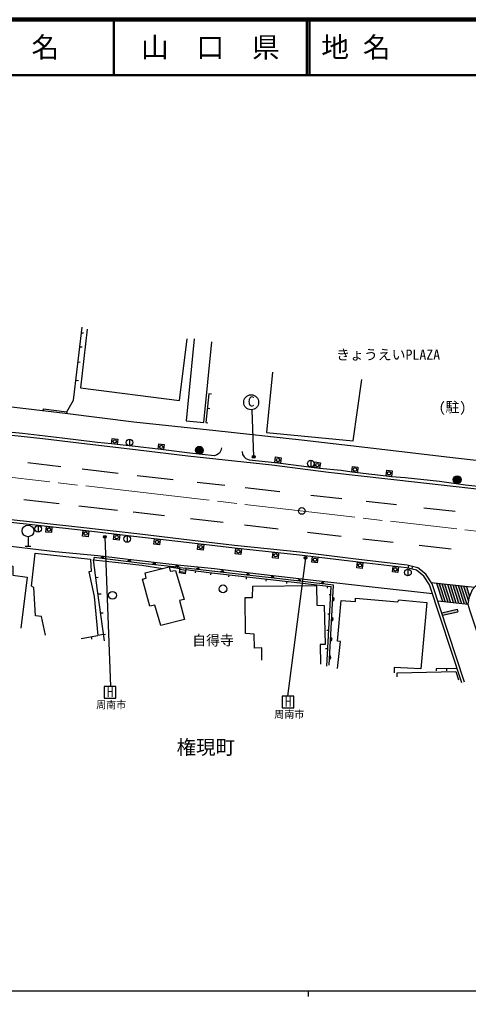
# Model space of a CAD drawing. Units: millimetres at full size, sheet at 1:1000; details may follow other scales. Extents: x 40000 to 680000, y 20000 to 380000.
# Drawn here: x 315972 to 396918, y 204000 to 380000 of the extents above; entities that cross this region are included whole.
import ezdxf
from ezdxf.enums import TextEntityAlignment as Align

# ---------------------------------------------------------------- set-up
doc = ezdxf.new("R2010")
doc.units = ezdxf.units.MM
doc.header["$LTSCALE"] = 1000
doc.linetypes.add('CHAIN', pattern=[18.5, 12, -1.5, 3.5, -1.5])
for name, color, linetype, lineweight in [('M-BGD', 7, 'Continuous', 25), ('M-BGD-EXST', 7, 'Continuous', 25), ('M-BMK', 2, 'CHAIN', 13), ('M-BMK-SRVR', 3, 'Continuous', 25), ('M-STR-STRC', 7, 'Continuous', 25), ('M-TTL', 2, 'Continuous', 140), ('M-TTL-BAND', 7, 'Continuous', 25), ('M-TTL-LINE', 7, 'Continuous', 50)]:
    doc.layers.add(name, color=color, linetype=linetype, lineweight=lineweight)
doc.layers.add('M-BMK-HTXT', color=7, linetype='Continuous')
doc.layers.add('M-TTL-TXT', color=7, linetype='Continuous')
doc.styles.add('ＭＳ ゴシック', font='')
doc.styles.get('ＭＳ ゴシック').set_extended_font_data('MS Gothic')

msp = doc.modelspace()

# ---------------------------------------------------------------- hatches: boundary and pattern name
at = {"layer": 'M-BGD'}
for points in [[(349108, 302408, 1), (347708, 302408, 1)], [(395584, 297094, 1), (394184, 297094, 1)], [(331250, 282868, 0.84072), (330629, 282946)], [(336077, 282263, 0.84072), (335456, 282341)], [(340578, 281749, 0.84072), (339956, 281815)], [(344714, 281315, 0.84072), (344091, 281381)], [(348438, 280873, 0.84072), (347817, 280945)], [(352845, 280362, 0.84072), (352223, 280434)], [(357459, 279841, 0.84072), (356837, 279910)], [(361890, 279352, 0.84072), (361268, 279421)], [(366693, 278779, 0.84072), (366071, 278853)], [(370912, 278276, 0.84072), (370291, 278350)], [(372446, 275278, 0.84072), (372481, 275902)], [(372238, 271649, 0.84072), (372274, 272274)], [(372032, 268045, 0.84072), (372068, 268670)], [(371847, 264795, 0.84072), (371882, 265420)]]:
    msp.add_hatch(color=256, dxfattribs=at).paths.add_polyline_path(points)
at = {"layer": 'M-BGD-EXST'}
for points in [[(358447, 301238, 1), (357947, 301238, 1)], [(331611, 286798, 1), (331111, 286798, 1)], [(367779, 283008, 1), (367279, 283008, 1)]]:
    msp.add_hatch(color=256, dxfattribs=at).paths.add_polyline_path(points)
at = {"layer": 'M-STR-STRC'}
for points in [[(391640, 278418), (391151, 278472), (392208, 275167), (392698, 275113)], [(392620, 278310), (392130, 278364), (393187, 275059), (393677, 275005)], [(393599, 278203), (393109, 278257), (394167, 274952), (394656, 274898)], [(394578, 278096), (394089, 278149), (395146, 274844), (395636, 274791)], [(395557, 277988), (395068, 278042), (396125, 274737), (396615, 274683)], [(396537, 277881), (396047, 277934), (396913, 275227), (396999, 275743), (397120, 276057)], [(394970, 273307), (394867, 273745), (392085, 273093), (392227, 272664)]]:
    msp.add_hatch(color=256, dxfattribs=at).paths.add_polyline_path(points)

# ---------------------------------------------------------------- linework, layer by layer
at = {"layer": 'M-BGD'}
for p, q in [((327121, 323548), (327528, 323541)), ((326827, 321024), (327261, 321016)), ((326513, 318318), (326914, 318285)), ((326132, 315018), (326626, 314981)), ((349842, 309985), (350273, 309944)), ((335817, 304395), (335817, 303195)), ((368495, 300591), (368495, 299391)), ((319342, 288833), (319342, 287633)), ((335390, 287027), (335390, 285827)), ((317506, 286828), (317506, 285135)), ((386073, 281128), (386187, 281615)), ((342961, 281389), (344915, 281076)), ((344852, 280586), (345892, 280440)), ((344899, 280951), (345939, 280811)), ((347710, 280697), (347666, 280302)), ((350472, 280345), (350428, 279949)), ((353687, 279972), (353643, 279576)), ((386009, 280970), (386009, 279770)), ((386736, 280973), (386850, 281460)), ((329710, 279505), (330142, 279536)), ((356858, 279603), (356813, 279208)), ((360446, 279202), (360402, 278807)), ((364150, 278792), (364106, 278396)), ((330116, 276517), (330670, 276551)), ((371362, 263492), (372137, 277860)), ((371489, 277936), (371445, 277540)), ((372055, 276338), (371792, 276338)), ((330587, 273101), (331063, 273126)), ((371869, 272890), (371546, 272890)), ((371710, 269933), (371398, 269933)), ((327070, 268519), (330112, 269042)), ((328922, 268837), (328942, 268383)), ((331122, 269220), (330112, 269042)), ((331122, 269220), (331457, 269264)), ((371532, 266649), (371152, 266649)), ((391089, 263025), (391081, 262694)), ((394873, 263068), (391089, 263025)), ((392981, 263046), (392972, 262684))]:
    msp.add_line(p, q, dxfattribs=at)
for points in [[(251900, 332172), (256183, 318788), (257368, 314897), (258041, 313007), (259128, 311818), (260214, 311348), (262149, 311081), (264924, 310778), (269596, 310276), (276999, 309400), (283530, 308595), (290061, 307874), (296295, 307110), (302979, 306390), (310628, 305527), (320163, 304496), (326649, 303719), (337363, 302495), (346345, 301426), (361492, 299766), (371665, 298466), (404291, 294815)], [(324474, 309336), (325703, 311432), (325903, 312918), (326179, 315452), (327237, 324549)], [(328166, 324198), (326977, 313633), (344816, 311391), (346175, 322466)], [(347444, 322461), (346008, 307730), (349221, 307423), (350657, 321948)], [(257399, 316511), (264401, 315699), (269414, 315145), (275591, 314467), (280375, 313990), (288142, 313116), (290153, 312975), (299112, 311951), (308420, 310919), (324177, 309086), (336554, 307546), (351390, 305979), (366807, 304263), (379821, 302768), (393039, 301197), (408287, 299464)], [(361575, 316466), (360474, 305578), (376154, 304095), (377680, 315153)], [(350596, 312507), (350124, 312585), (349560, 307385), (349922, 307346)], [(320270, 309541), (320313, 309865), (324474, 309336), (324465, 309050)], [(352396, 302862), (352296, 302330), (352008, 301871), (351566, 301591), (351116, 301402), (346701, 301892), (341958, 302452), (340965, 302570), (336813, 303069), (333574, 303431), (332581, 303544), (330038, 303805), (323690, 304582), (316523, 305394), (312802, 305795)], [(356089, 302205), (356168, 301646), (356462, 301225), (356805, 300901), (357354, 300705), (359139, 300509), (362022, 300202), (363014, 300075), (369095, 299298), (370087, 299171), (373983, 298822), (375892, 298496), (376885, 298385), (382062, 297805), (383056, 297694), (385493, 297492), (391683, 296819), (396410, 296199), (401457, 295635)], [(396204, 260635), (390343, 278359), (389233, 280080), (387784, 281241), (385844, 281695), (376628, 282772), (366484, 284027), (354758, 285251), (345112, 286397), (337651, 287271), (327037, 288492), (312866, 290039), (298125, 291746), (289261, 292746), (287489, 292892), (283962, 292017), (282073, 290715), (278111, 287158), (276893, 285633), (276008, 283603), (275748, 282806), (275828, 281625), (278227, 273512)], [(395729, 260478), (389889, 278142), (388857, 279740), (387560, 280780), (385757, 281202), (376568, 282276), (366427, 283530), (354703, 284754), (345053, 285901), (337594, 286775), (326981, 287995), (312810, 289542), (298068, 291249), (289213, 292249), (287529, 292387), (284171, 291553), (282384, 290321), (278476, 286813), (277325, 285372), (276476, 283425), (276254, 282743), (276323, 281714), (278707, 273653)], [(390425, 276519), (378988, 277805), (369437, 278863), (358514, 280149), (351101, 281022), (344445, 281710), (336574, 282628), (330103, 283362), (322389, 284120), (311328, 285451), (289300, 287930), (282819, 282239), (285779, 272824)], [(316981, 285135), (317506, 285135), (318031, 285135)], [(320680, 269095), (319949, 272482), (318833, 272559), (318563, 277677), (318102, 277907), (318794, 283834), (328740, 282755), (328918, 280577), (328440, 280513), (329458, 276059), (330112, 269042)], [(306439, 271019), (306747, 274598), (308325, 274483), (309326, 282448), (314753, 281525), (314753, 279908), (317332, 279562), (316215, 270365)], [(344942, 281291), (338106, 282009), (329435, 283096), (329283, 282666)], [(331278, 268090), (330031, 277132), (329283, 282666), (333764, 282206), (338045, 281686), (341839, 281106)], [(345954, 280924), (350115, 280386), (357492, 279530), (364929, 278705), (372137, 277860)], [(371783, 263680), (372605, 278073), (361890, 279352), (354871, 280127), (345984, 281158)], [(501061, 250129), (499980, 257290), (498806, 261496), (496949, 264713), (495079, 266691), (492759, 268393), (490722, 269424), (486944, 270160), (481789, 270666), (462125, 272943), (441689, 275269), (426282, 277043), (413917, 278552), (403052, 279565), (400927, 279390), (398829, 278612), (397576, 277233), (396999, 275743), (396824, 274691), (397164, 273493), (401606, 260224)], [(359664, 264615), (359643, 266811), (358320, 266747), (358256, 269284), (356742, 269391), (356678, 275873), (357958, 275894), (358064, 277941), (369545, 278030), (369566, 274491), (370888, 274427), (371059, 267412), (370206, 267390), (370209, 263863)], [(373314, 263091), (373817, 267944), (373291, 268039), (373960, 275331), (376519, 275140), (376543, 275737), (384195, 275092), (384338, 275474), (389384, 274972), (388332, 262995), (383549, 263282), (383501, 262302)], [(384083, 261568), (384083, 262310), (394661, 262554), (395147, 261054)]]:
    msp.add_lwpolyline(points, dxfattribs=at)
for points in [[(332694, 304538), (333688, 304424), (333574, 303431), (332581, 303544)], [(341083, 303563), (342076, 303445), (341958, 302452), (340965, 302570)], [(362149, 301194), (363141, 301067), (363014, 300075), (362022, 300202)], [(369222, 300290), (370214, 300163), (370087, 299171), (369095, 299298)], [(376003, 299490), (376997, 299378), (376885, 298385), (375892, 298496)], [(382173, 298799), (383167, 298688), (383056, 297694), (382062, 297805)], [(321718, 287564), (320724, 287672), (320833, 288666), (321827, 288558)], [(328326, 286834), (327333, 286948), (327447, 287942), (328441, 287827)], [(333927, 286190), (332933, 286304), (333047, 287298), (334041, 287183)], [(341207, 285345), (340214, 285461), (340330, 286454), (341324, 286338)], [(349071, 284416), (348078, 284534), (348196, 285527), (349189, 285409)], [(355871, 283627), (354877, 283732), (354982, 284727), (355977, 284621)], [(362578, 282927), (361583, 283030), (361687, 284025), (362682, 283921)], [(369659, 282123), (368666, 282246), (368789, 283238), (369782, 283115)], [(377777, 281128), (376783, 281244), (376899, 282237), (377893, 282121)], [(338631, 280296), (342961, 281389), (343143, 280592), (344100, 280751), (345650, 275534), (344807, 275306), (345741, 271911), (341479, 270818), (340340, 274486), (339497, 274326), (338175, 279179), (338836, 279339)], [(344942, 281291), (345984, 281158), (345857, 280166), (344815, 280299)], [(384192, 280378), (383198, 280494), (383314, 281488), (384308, 281371)]]:
    msp.add_lwpolyline(points, close=True, dxfattribs=at)
for centre, radius in [((333134, 303984), 300), ((335817, 303795), 600), ((341520, 303007), 300), ((348408, 302408), 700), ((362582, 300635), 300), ((368495, 299991), 600), ((369655, 299731), 300), ((376444, 298937), 300), ((382614, 298247), 300), ((394884, 297094), 700), ((317506, 287878), 1050), ((319342, 288233), 600), ((321275, 288115), 300), ((327887, 287388), 300), ((333487, 286744), 300), ((335390, 286427), 600), ((340769, 285899), 300), ((348634, 284972), 300), ((355427, 284177), 300), ((362133, 283476), 300), ((369224, 282681), 300), ((377338, 281682), 300), ((383753, 280933), 300), ((386009, 280370), 600), ((352663, 277431), 700), ((332734, 276269), 700)]:
    msp.add_circle(centre, radius, dxfattribs=at)
for centre, start, end in [((330932, 282853), 2.74583, 162.96356), ((335760, 282248), 2.74583, 162.96356), ((340261, 281728), 3.89918, 164.11691), ((344397, 281294), 3.89918, 164.11691), ((348121, 280855), 3.2723, 163.49003), ((352528, 280343), 3.2723, 163.49003), ((357142, 279821), 3.59795, 163.81568), ((361573, 279333), 3.59795, 163.81568), ((366376, 278762), 3.08478, 163.30251), ((370595, 278258), 3.08478, 163.30251), ((372409, 275593), 276.62034, 76.83807), ((372202, 271965), 276.62034, 76.83807), ((371996, 268361), 276.62034, 76.83807), ((371810, 265111), 276.62034, 76.83807)]:
    msp.add_arc(centre, 318, start, end, dxfattribs=at)
at = {"layer": 'M-BGD-EXST'}
for p, q in [((358197, 301238), (357899, 309701)), ((331361, 286798), (332399, 259827)), ((367529, 283008), (364307, 258080)), ((333336, 259827), (331236, 259827)), ((331236, 259827), (331236, 257727)), ((333336, 257727), (333336, 259827)), ((331236, 257727), (333336, 257727)), ((365436, 258080), (363336, 258080)), ((363336, 258080), (363336, 255980)), ((365436, 255980), (365436, 258080)), ((363336, 255980), (365436, 255980))]:
    msp.add_line(p, q, dxfattribs=at)
for centre, radius in [((357738, 311041), 1350), ((358197, 301238), 250), ((331361, 286798), 250), ((367529, 283008), 250)]:
    msp.add_circle(centre, radius, dxfattribs=at)
at = {"layer": 'M-BMK'}
msp.add_lwpolyline([(174607, 301901), (181481, 303348), (184833, 303992), (192485, 305131), (201378, 306108), (211308, 306794), (215395, 306892), (223403, 306881), (229726, 306604), (237257, 306041), (252415, 304492), (279428, 301534), (309543, 298063), (338240, 294794), (364500, 291739), (396850, 287980), (430547, 284183)], dxfattribs=at)
at = {"layer": 'M-BMK-SRVR'}
msp.add_circle((366872, 291463), 600, dxfattribs=at)
at = {"layer": 'M-STR-STRC'}
for p, q in [((317468, 300168), (323449, 299475)), ((327284, 299031), (333775, 298279)), ((337196, 297883), (343689, 297131)), ((348014, 296644), (352965, 296087)), ((356668, 295671), (362889, 294971)), ((368509, 294339), (374079, 293713)), ((316735, 293540), (323092, 292820)), ((326693, 292412), (333656, 291623)), ((378485, 293217), (383943, 292604)), ((336456, 291306), (342106, 290664)), ((388870, 292050), (394504, 291416)), ((346828, 290111), (352665, 289427)), ((356544, 288972), (362604, 288262)), ((367918, 287639), (373988, 286928)), ((377880, 286472), (383364, 285829)), ((388047, 285306), (393794, 284670)), ((390204, 278575), (398017, 277718)), ((391151, 278472), (392208, 275167)), ((391640, 278418), (392698, 275113)), ((392130, 278364), (393187, 275059)), ((392620, 278310), (393677, 275005)), ((393109, 278257), (394167, 274952)), ((393599, 278203), (394656, 274898)), ((394089, 278149), (395146, 274844)), ((394578, 278096), (395636, 274791)), ((395068, 278042), (396125, 274737)), ((395557, 277988), (396615, 274683)), ((396047, 277934), (396913, 275227)), ((396537, 277881), (397120, 276057)), ((391369, 275259), (396833, 274659)), ((392085, 273093), (394867, 273745)), ((392227, 272664), (394970, 273307)), ((394867, 273745), (394970, 273307))]:
    msp.add_line(p, q, dxfattribs=at)
at = {"layer": 'M-TTL'}
msp.add_line((680000, 380000), (40000, 380000), dxfattribs=at)
at = {"layer": 'M-TTL-BAND'}
for p, q in [((40000, 205000), (579000, 205000)), ((368000, 205000), (368000, 204000))]:
    msp.add_line(p, q, dxfattribs=at)
at = {"layer": 'M-TTL-LINE'}
for p, q in [((333000, 380000), (333000, 370000)), ((367750, 380000), (367750, 370000)), ((368250, 380000), (368250, 370000)), ((40000, 370000), (680000, 370000))]:
    msp.add_line(p, q, dxfattribs=at)

# ---------------------------------------------------------------- texts
at = {"layer": 'M-BGD-EXST', "style": 'ＭＳ ゴシック'}
msp.add_text('C', height=1833, rotation=358.508, dxfattribs=at).set_placement((357082, 309749), align=Align.BOTTOM_LEFT)
for s, height, p in [('H', 1833, (331689, 257419)), ('周南市', 1320, (329791, 255485)), ('H', 1833, (363789, 255672)), ('周南市', 1320, (361914, 253769))]:
    msp.add_text(s, height=height, dxfattribs=at).set_placement(p, align=Align.BOTTOM_LEFT)
at = {"layer": 'M-BMK-HTXT', "style": 'ＭＳ ゴシック'}
for s, height, p in [('きょうえいPLAZA', 1833, (373069, 318163)), ('(駐)', 1833, (391548, 308702)), ('自得寺', 1833, (347107, 266696)), ('権現町', 2566, (344305, 246850))]:
    msp.add_text(s, height=height, dxfattribs=at).set_placement(p, align=Align.BOTTOM_LEFT)
at = {"layer": 'M-TTL-TXT', "style": 'ＭＳ ゴシック'}
for s, p in [('県\u3000名', (315625, 375000)), ('山\u3000口\u3000県', (350375, 375000))]:
    msp.add_text(s, height=3666, dxfattribs=at).set_placement(p, align=Align.MIDDLE_CENTER)
msp.add_text('地 名', height=3666, dxfattribs=at).set_placement((370380, 375000), align=Align.MIDDLE_LEFT)

doc.saveas('drawing.dxf')
